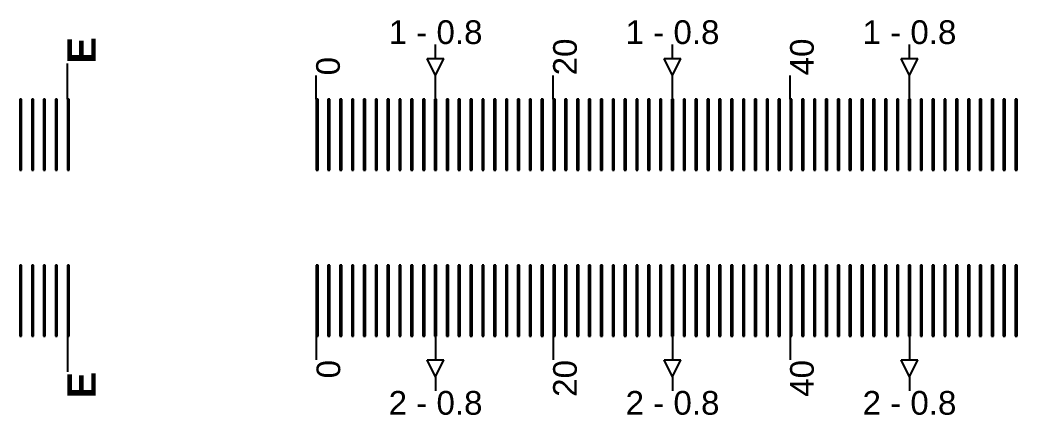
# Model space of a CAD drawing. Extents: x -119394 to 128420, y 74496 to 185496.
# Drawn here: x 6931.8 to 7352.6, y 157262.7 to 157429.2 of the extents above; entities that cross this region are included whole.
import ezdxf

# ---------------------------------------------------------------- set-up
doc = ezdxf.new("R2010")
doc.units = 13
doc.layers.add('CL - Label-1', color=120, linetype='Continuous')
doc.layers.add('CL - Label-2', color=132, linetype='Continuous')
doc.layers.add('CL - Sub-Micro', color=7, linetype='Continuous', true_color=0x47d1ff)
doc.styles.get("Standard").update_dxf_attribs({"font": 'arial.ttf'})

msp = doc.modelspace()

# ---------------------------------------------------------------- linework, layer by layer
for p, q in [((7107.19, 157412.94), (7107.19, 157418.94)), ((7207.19, 157412.94), (7207.19, 157418.94)), ((7307.19, 157412.94), (7307.19, 157418.94)), ((6951.79, 157395.86), (6951.79, 157410.86)), ((7056.79, 157395.86), (7056.79, 157405.86)), ((7107.19, 157395.86), (7107.19, 157405.86)), ((7156.79, 157395.86), (7156.79, 157405.86)), ((7207.19, 157395.86), (7207.19, 157405.86)), ((7256.79, 157395.86), (7256.79, 157405.86)), ((7307.19, 157395.86), (7307.19, 157405.86)), ((6951.79, 157295.86), (6951.79, 157280.86)), ((7056.79, 157295.86), (7056.79, 157285.86)), ((7107.19, 157295.86), (7107.19, 157285.86)), ((7156.79, 157295.86), (7156.79, 157285.86)), ((7207.19, 157295.86), (7207.19, 157285.86)), ((7256.79, 157295.86), (7256.79, 157285.86)), ((7307.19, 157295.86), (7307.19, 157285.86)), ((7107.19, 157278.79), (7107.19, 157272.79)), ((7207.19, 157278.79), (7207.19, 157272.79)), ((7307.19, 157278.79), (7307.19, 157272.79))]:
    msp.add_line(p, q)
at = {"layer": 'CL - Label-2'}
for p, q in [((7107.19, 157405.86), (7103.65, 157412.96)), ((7103.65, 157412.96), (7110.72, 157412.96)), ((7107.19, 157405.86), (7110.72, 157412.96)), ((7207.19, 157405.86), (7203.65, 157412.96)), ((7203.65, 157412.96), (7210.72, 157412.96)), ((7207.19, 157405.86), (7210.72, 157412.96)), ((7307.19, 157405.86), (7303.65, 157412.96)), ((7303.65, 157412.96), (7310.72, 157412.96)), ((7307.19, 157405.86), (7310.72, 157412.96)), ((7107.19, 157278.79), (7103.65, 157285.89)), ((7103.65, 157285.89), (7110.72, 157285.89)), ((7107.19, 157278.79), (7110.72, 157285.89)), ((7207.19, 157278.79), (7203.65, 157285.89)), ((7203.65, 157285.89), (7210.72, 157285.89)), ((7207.19, 157278.79), (7210.72, 157285.89)), ((7307.19, 157278.79), (7303.65, 157285.89)), ((7303.65, 157285.89), (7310.72, 157285.89)), ((7307.19, 157278.79), (7310.72, 157285.89))]:
    msp.add_line(p, q, dxfattribs=at)
at = {"layer": 'CL - Sub-Micro'}
for p, q in [((6931.79, 157395.86), (6931.79, 157365.86)), ((6932.49, 157395.86), (6931.79, 157395.86)), ((6932.49, 157365.86), (6932.49, 157395.86)), ((6936.79, 157395.86), (6936.79, 157365.86)), ((6937.49, 157395.86), (6936.79, 157395.86)), ((6937.49, 157365.86), (6937.49, 157395.86)), ((6941.79, 157395.86), (6941.79, 157365.86)), ((6942.49, 157395.86), (6941.79, 157395.86)), ((6942.49, 157365.86), (6942.49, 157395.86)), ((6946.79, 157395.86), (6946.79, 157365.86)), ((6947.49, 157395.86), (6946.79, 157395.86)), ((6947.49, 157365.86), (6947.49, 157395.86)), ((6951.79, 157395.86), (6951.79, 157365.86)), ((6952.49, 157395.86), (6951.79, 157395.86)), ((6952.49, 157365.86), (6952.49, 157395.86)), ((7056.79, 157395.86), (7056.79, 157365.86)), ((7057.59, 157395.86), (7056.79, 157395.86)), ((7057.59, 157365.86), (7057.59, 157395.86)), ((7061.79, 157395.86), (7061.79, 157365.86)), ((7062.59, 157395.86), (7061.79, 157395.86)), ((7062.59, 157365.86), (7062.59, 157395.86)), ((7066.79, 157395.86), (7066.79, 157365.86)), ((7067.59, 157395.86), (7066.79, 157395.86)), ((7067.59, 157365.86), (7067.59, 157395.86)), ((7071.79, 157395.86), (7071.79, 157365.86)), ((7072.59, 157395.86), (7071.79, 157395.86)), ((7072.59, 157365.86), (7072.59, 157395.86)), ((7076.79, 157395.86), (7076.79, 157365.86)), ((7077.59, 157395.86), (7076.79, 157395.86)), ((7077.59, 157365.86), (7077.59, 157395.86)), ((7081.79, 157395.86), (7081.79, 157365.86)), ((7082.59, 157395.86), (7081.79, 157395.86)), ((7082.59, 157365.86), (7082.59, 157395.86)), ((7086.79, 157395.86), (7086.79, 157365.86)), ((7087.59, 157395.86), (7086.79, 157395.86)), ((7087.59, 157365.86), (7087.59, 157395.86)), ((7091.79, 157395.86), (7091.79, 157365.86)), ((7092.59, 157395.86), (7091.79, 157395.86)), ((7092.59, 157365.86), (7092.59, 157395.86)), ((7096.79, 157395.86), (7096.79, 157365.86)), ((7097.59, 157395.86), (7096.79, 157395.86)), ((7097.59, 157365.86), (7097.59, 157395.86)), ((7101.79, 157395.86), (7101.79, 157365.86)), ((7102.59, 157395.86), (7101.79, 157395.86)), ((7102.59, 157365.86), (7102.59, 157395.86)), ((7106.79, 157395.86), (7106.79, 157365.86)), ((7107.59, 157395.86), (7106.79, 157395.86)), ((7107.59, 157365.86), (7107.59, 157395.86)), ((7111.79, 157395.86), (7111.79, 157365.86)), ((7112.59, 157395.86), (7111.79, 157395.86)), ((7112.59, 157365.86), (7112.59, 157395.86)), ((7116.79, 157395.86), (7116.79, 157365.86)), ((7117.59, 157395.86), (7116.79, 157395.86)), ((7117.59, 157365.86), (7117.59, 157395.86)), ((7121.79, 157395.86), (7121.79, 157365.86)), ((7122.59, 157395.86), (7121.79, 157395.86)), ((7122.59, 157365.86), (7122.59, 157395.86)), ((7126.79, 157395.86), (7126.79, 157365.86)), ((7127.59, 157395.86), (7126.79, 157395.86)), ((7127.59, 157365.86), (7127.59, 157395.86)), ((7131.79, 157395.86), (7131.79, 157365.86)), ((7132.59, 157395.86), (7131.79, 157395.86)), ((7132.59, 157365.86), (7132.59, 157395.86)), ((7136.79, 157395.86), (7136.79, 157365.86)), ((7137.59, 157395.86), (7136.79, 157395.86)), ((7137.59, 157365.86), (7137.59, 157395.86)), ((7141.79, 157395.86), (7141.79, 157365.86)), ((7142.59, 157395.86), (7141.79, 157395.86)), ((7142.59, 157365.86), (7142.59, 157395.86)), ((7146.79, 157395.86), (7146.79, 157365.86)), ((7147.59, 157395.86), (7146.79, 157395.86)), ((7147.59, 157365.86), (7147.59, 157395.86)), ((7151.79, 157395.86), (7151.79, 157365.86)), ((7152.59, 157395.86), (7151.79, 157395.86)), ((7152.59, 157365.86), (7152.59, 157395.86)), ((7156.79, 157395.86), (7156.79, 157365.86)), ((7157.59, 157395.86), (7156.79, 157395.86)), ((7157.59, 157365.86), (7157.59, 157395.86)), ((7161.79, 157395.86), (7161.79, 157365.86)), ((7162.59, 157395.86), (7161.79, 157395.86)), ((7162.59, 157365.86), (7162.59, 157395.86)), ((7166.79, 157395.86), (7166.79, 157365.86)), ((7167.59, 157395.86), (7166.79, 157395.86)), ((7167.59, 157365.86), (7167.59, 157395.86)), ((7171.79, 157395.86), (7171.79, 157365.86)), ((7172.59, 157395.86), (7171.79, 157395.86)), ((7172.59, 157365.86), (7172.59, 157395.86)), ((7176.79, 157395.86), (7176.79, 157365.86)), ((7177.59, 157395.86), (7176.79, 157395.86)), ((7177.59, 157365.86), (7177.59, 157395.86)), ((7181.79, 157395.86), (7181.79, 157365.86)), ((7182.59, 157395.86), (7181.79, 157395.86)), ((7182.59, 157365.86), (7182.59, 157395.86)), ((7186.79, 157395.86), (7186.79, 157365.86)), ((7187.59, 157395.86), (7186.79, 157395.86)), ((7187.59, 157365.86), (7187.59, 157395.86)), ((7191.79, 157395.86), (7191.79, 157365.86)), ((7192.59, 157395.86), (7191.79, 157395.86)), ((7192.59, 157365.86), (7192.59, 157395.86)), ((7196.79, 157395.86), (7196.79, 157365.86)), ((7197.59, 157395.86), (7196.79, 157395.86)), ((7197.59, 157365.86), (7197.59, 157395.86)), ((7201.79, 157395.86), (7201.79, 157365.86)), ((7202.59, 157395.86), (7201.79, 157395.86)), ((7202.59, 157365.86), (7202.59, 157395.86)), ((7206.79, 157395.86), (7206.79, 157365.86)), ((7207.59, 157395.86), (7206.79, 157395.86)), ((7207.59, 157365.86), (7207.59, 157395.86)), ((7211.79, 157395.86), (7211.79, 157365.86)), ((7212.59, 157395.86), (7211.79, 157395.86)), ((7212.59, 157365.86), (7212.59, 157395.86)), ((7216.79, 157395.86), (7216.79, 157365.86)), ((7217.59, 157395.86), (7216.79, 157395.86)), ((7217.59, 157365.86), (7217.59, 157395.86)), ((7221.79, 157395.86), (7221.79, 157365.86)), ((7222.59, 157395.86), (7221.79, 157395.86)), ((7222.59, 157365.86), (7222.59, 157395.86)), ((7226.79, 157395.86), (7226.79, 157365.86)), ((7227.59, 157395.86), (7226.79, 157395.86)), ((7227.59, 157365.86), (7227.59, 157395.86)), ((7231.79, 157395.86), (7231.79, 157365.86)), ((7232.59, 157395.86), (7231.79, 157395.86)), ((7232.59, 157365.86), (7232.59, 157395.86)), ((7236.79, 157395.86), (7236.79, 157365.86)), ((7237.59, 157395.86), (7236.79, 157395.86)), ((7237.59, 157365.86), (7237.59, 157395.86)), ((7241.79, 157395.86), (7241.79, 157365.86)), ((7242.59, 157395.86), (7241.79, 157395.86)), ((7242.59, 157365.86), (7242.59, 157395.86)), ((7246.79, 157395.86), (7246.79, 157365.86)), ((7247.59, 157395.86), (7246.79, 157395.86)), ((7247.59, 157365.86), (7247.59, 157395.86)), ((7251.79, 157395.86), (7251.79, 157365.86)), ((7252.59, 157395.86), (7251.79, 157395.86)), ((7252.59, 157365.86), (7252.59, 157395.86)), ((7256.79, 157395.86), (7256.79, 157365.86)), ((7257.59, 157395.86), (7256.79, 157395.86)), ((7257.59, 157365.86), (7257.59, 157395.86)), ((7261.79, 157395.86), (7261.79, 157365.86)), ((7262.59, 157395.86), (7261.79, 157395.86)), ((7262.59, 157365.86), (7262.59, 157395.86)), ((7266.79, 157395.86), (7266.79, 157365.86)), ((7267.59, 157395.86), (7266.79, 157395.86)), ((7267.59, 157365.86), (7267.59, 157395.86)), ((7271.79, 157395.86), (7271.79, 157365.86)), ((7272.59, 157395.86), (7271.79, 157395.86)), ((7272.59, 157365.86), (7272.59, 157395.86)), ((7276.79, 157395.86), (7276.79, 157365.86)), ((7277.59, 157395.86), (7276.79, 157395.86)), ((7277.59, 157365.86), (7277.59, 157395.86)), ((7281.79, 157395.86), (7281.79, 157365.86)), ((7282.59, 157395.86), (7281.79, 157395.86)), ((7282.59, 157365.86), (7282.59, 157395.86)), ((7286.79, 157395.86), (7286.79, 157365.86)), ((7287.59, 157395.86), (7286.79, 157395.86)), ((7287.59, 157365.86), (7287.59, 157395.86)), ((7291.79, 157395.86), (7291.79, 157365.86)), ((7292.59, 157395.86), (7291.79, 157395.86)), ((7292.59, 157365.86), (7292.59, 157395.86)), ((7296.79, 157395.86), (7296.79, 157365.86)), ((7297.59, 157395.86), (7296.79, 157395.86)), ((7297.59, 157365.86), (7297.59, 157395.86)), ((7301.79, 157395.86), (7301.79, 157365.86)), ((7302.59, 157395.86), (7301.79, 157395.86)), ((7302.59, 157365.86), (7302.59, 157395.86)), ((7306.79, 157395.86), (7306.79, 157365.86)), ((7307.59, 157395.86), (7306.79, 157395.86)), ((7307.59, 157365.86), (7307.59, 157395.86)), ((7311.79, 157395.86), (7311.79, 157365.86)), ((7312.59, 157395.86), (7311.79, 157395.86)), ((7312.59, 157365.86), (7312.59, 157395.86)), ((7316.79, 157395.86), (7316.79, 157365.86)), ((7317.59, 157395.86), (7316.79, 157395.86)), ((7317.59, 157365.86), (7317.59, 157395.86)), ((7321.79, 157395.86), (7321.79, 157365.86)), ((7322.59, 157395.86), (7321.79, 157395.86)), ((7322.59, 157365.86), (7322.59, 157395.86)), ((7326.79, 157395.86), (7326.79, 157365.86)), ((7327.59, 157395.86), (7326.79, 157395.86)), ((7327.59, 157365.86), (7327.59, 157395.86)), ((7331.79, 157395.86), (7331.79, 157365.86)), ((7332.59, 157395.86), (7331.79, 157395.86)), ((7332.59, 157365.86), (7332.59, 157395.86)), ((7336.79, 157395.86), (7336.79, 157365.86)), ((7337.59, 157395.86), (7336.79, 157395.86)), ((7337.59, 157365.86), (7337.59, 157395.86)), ((7341.79, 157395.86), (7341.79, 157365.86)), ((7342.59, 157395.86), (7341.79, 157395.86)), ((7342.59, 157365.86), (7342.59, 157395.86)), ((7346.79, 157395.86), (7346.79, 157365.86)), ((7347.59, 157395.86), (7346.79, 157395.86)), ((7347.59, 157365.86), (7347.59, 157395.86)), ((7351.79, 157395.86), (7351.79, 157365.86)), ((7352.59, 157395.86), (7351.79, 157395.86)), ((7352.59, 157365.86), (7352.59, 157395.86)), ((6931.79, 157365.86), (6932.49, 157365.86)), ((6936.79, 157365.86), (6937.49, 157365.86)), ((6941.79, 157365.86), (6942.49, 157365.86)), ((6946.79, 157365.86), (6947.49, 157365.86)), ((6951.79, 157365.86), (6952.49, 157365.86)), ((7056.79, 157365.86), (7057.59, 157365.86)), ((7061.79, 157365.86), (7062.59, 157365.86)), ((7066.79, 157365.86), (7067.59, 157365.86)), ((7071.79, 157365.86), (7072.59, 157365.86)), ((7076.79, 157365.86), (7077.59, 157365.86)), ((7081.79, 157365.86), (7082.59, 157365.86)), ((7086.79, 157365.86), (7087.59, 157365.86)), ((7091.79, 157365.86), (7092.59, 157365.86)), ((7096.79, 157365.86), (7097.59, 157365.86)), ((7101.79, 157365.86), (7102.59, 157365.86)), ((7106.79, 157365.86), (7107.59, 157365.86)), ((7111.79, 157365.86), (7112.59, 157365.86)), ((7116.79, 157365.86), (7117.59, 157365.86)), ((7121.79, 157365.86), (7122.59, 157365.86)), ((7126.79, 157365.86), (7127.59, 157365.86)), ((7131.79, 157365.86), (7132.59, 157365.86)), ((7136.79, 157365.86), (7137.59, 157365.86)), ((7141.79, 157365.86), (7142.59, 157365.86)), ((7146.79, 157365.86), (7147.59, 157365.86)), ((7151.79, 157365.86), (7152.59, 157365.86)), ((7156.79, 157365.86), (7157.59, 157365.86)), ((7161.79, 157365.86), (7162.59, 157365.86)), ((7166.79, 157365.86), (7167.59, 157365.86)), ((7171.79, 157365.86), (7172.59, 157365.86)), ((7176.79, 157365.86), (7177.59, 157365.86)), ((7181.79, 157365.86), (7182.59, 157365.86)), ((7186.79, 157365.86), (7187.59, 157365.86)), ((7191.79, 157365.86), (7192.59, 157365.86)), ((7196.79, 157365.86), (7197.59, 157365.86)), ((7201.79, 157365.86), (7202.59, 157365.86)), ((7206.79, 157365.86), (7207.59, 157365.86)), ((7211.79, 157365.86), (7212.59, 157365.86)), ((7216.79, 157365.86), (7217.59, 157365.86)), ((7221.79, 157365.86), (7222.59, 157365.86)), ((7226.79, 157365.86), (7227.59, 157365.86)), ((7231.79, 157365.86), (7232.59, 157365.86)), ((7236.79, 157365.86), (7237.59, 157365.86)), ((7241.79, 157365.86), (7242.59, 157365.86)), ((7246.79, 157365.86), (7247.59, 157365.86)), ((7251.79, 157365.86), (7252.59, 157365.86)), ((7256.79, 157365.86), (7257.59, 157365.86)), ((7261.79, 157365.86), (7262.59, 157365.86)), ((7266.79, 157365.86), (7267.59, 157365.86)), ((7271.79, 157365.86), (7272.59, 157365.86)), ((7276.79, 157365.86), (7277.59, 157365.86)), ((7281.79, 157365.86), (7282.59, 157365.86)), ((7286.79, 157365.86), (7287.59, 157365.86)), ((7291.79, 157365.86), (7292.59, 157365.86)), ((7296.79, 157365.86), (7297.59, 157365.86)), ((7301.79, 157365.86), (7302.59, 157365.86)), ((7306.79, 157365.86), (7307.59, 157365.86)), ((7311.79, 157365.86), (7312.59, 157365.86)), ((7316.79, 157365.86), (7317.59, 157365.86)), ((7321.79, 157365.86), (7322.59, 157365.86)), ((7326.79, 157365.86), (7327.59, 157365.86)), ((7331.79, 157365.86), (7332.59, 157365.86)), ((7336.79, 157365.86), (7337.59, 157365.86)), ((7341.79, 157365.86), (7342.59, 157365.86)), ((7346.79, 157365.86), (7347.59, 157365.86)), ((7351.79, 157365.86), (7352.59, 157365.86)), ((6931.79, 157325.86), (6931.79, 157295.86)), ((6932.49, 157325.86), (6931.79, 157325.86)), ((6932.49, 157295.86), (6932.49, 157325.86)), ((6936.79, 157325.86), (6936.79, 157295.86)), ((6937.49, 157325.86), (6936.79, 157325.86)), ((6937.49, 157295.86), (6937.49, 157325.86)), ((6941.79, 157325.86), (6941.79, 157295.86)), ((6942.49, 157325.86), (6941.79, 157325.86)), ((6942.49, 157295.86), (6942.49, 157325.86)), ((6946.79, 157325.86), (6946.79, 157295.86)), ((6947.49, 157325.86), (6946.79, 157325.86)), ((6947.49, 157295.86), (6947.49, 157325.86)), ((6951.79, 157325.86), (6951.79, 157295.86)), ((6952.49, 157325.86), (6951.79, 157325.86)), ((6952.49, 157295.86), (6952.49, 157325.86)), ((7056.79, 157325.86), (7056.79, 157295.86)), ((7057.59, 157325.86), (7056.79, 157325.86)), ((7057.59, 157295.86), (7057.59, 157325.86)), ((7061.79, 157325.86), (7061.79, 157295.86)), ((7062.59, 157325.86), (7061.79, 157325.86)), ((7062.59, 157295.86), (7062.59, 157325.86)), ((7066.79, 157325.86), (7066.79, 157295.86)), ((7067.59, 157325.86), (7066.79, 157325.86)), ((7067.59, 157295.86), (7067.59, 157325.86)), ((7071.79, 157325.86), (7071.79, 157295.86)), ((7072.59, 157325.86), (7071.79, 157325.86)), ((7072.59, 157295.86), (7072.59, 157325.86)), ((7076.79, 157325.86), (7076.79, 157295.86)), ((7077.59, 157325.86), (7076.79, 157325.86)), ((7077.59, 157295.86), (7077.59, 157325.86)), ((7081.79, 157325.86), (7081.79, 157295.86)), ((7082.59, 157325.86), (7081.79, 157325.86)), ((7082.59, 157295.86), (7082.59, 157325.86)), ((7086.79, 157325.86), (7086.79, 157295.86)), ((7087.59, 157325.86), (7086.79, 157325.86)), ((7087.59, 157295.86), (7087.59, 157325.86)), ((7091.79, 157325.86), (7091.79, 157295.86)), ((7092.59, 157325.86), (7091.79, 157325.86)), ((7092.59, 157295.86), (7092.59, 157325.86)), ((7096.79, 157325.86), (7096.79, 157295.86)), ((7097.59, 157325.86), (7096.79, 157325.86)), ((7097.59, 157295.86), (7097.59, 157325.86)), ((7101.79, 157325.86), (7101.79, 157295.86)), ((7102.59, 157325.86), (7101.79, 157325.86)), ((7102.59, 157295.86), (7102.59, 157325.86)), ((7106.79, 157325.86), (7106.79, 157295.86)), ((7107.59, 157325.86), (7106.79, 157325.86)), ((7107.59, 157295.86), (7107.59, 157325.86)), ((7111.79, 157325.86), (7111.79, 157295.86)), ((7112.59, 157325.86), (7111.79, 157325.86)), ((7112.59, 157295.86), (7112.59, 157325.86)), ((7116.79, 157325.86), (7116.79, 157295.86)), ((7117.59, 157325.86), (7116.79, 157325.86)), ((7117.59, 157295.86), (7117.59, 157325.86)), ((7121.79, 157325.86), (7121.79, 157295.86)), ((7122.59, 157325.86), (7121.79, 157325.86)), ((7122.59, 157295.86), (7122.59, 157325.86)), ((7126.79, 157325.86), (7126.79, 157295.86)), ((7127.59, 157325.86), (7126.79, 157325.86)), ((7127.59, 157295.86), (7127.59, 157325.86)), ((7131.79, 157325.86), (7131.79, 157295.86)), ((7132.59, 157325.86), (7131.79, 157325.86)), ((7132.59, 157295.86), (7132.59, 157325.86)), ((7136.79, 157325.86), (7136.79, 157295.86)), ((7137.59, 157325.86), (7136.79, 157325.86)), ((7137.59, 157295.86), (7137.59, 157325.86)), ((7141.79, 157325.86), (7141.79, 157295.86)), ((7142.59, 157325.86), (7141.79, 157325.86)), ((7142.59, 157295.86), (7142.59, 157325.86)), ((7146.79, 157325.86), (7146.79, 157295.86)), ((7147.59, 157325.86), (7146.79, 157325.86)), ((7147.59, 157295.86), (7147.59, 157325.86)), ((7151.79, 157325.86), (7151.79, 157295.86)), ((7152.59, 157325.86), (7151.79, 157325.86)), ((7152.59, 157295.86), (7152.59, 157325.86)), ((7156.79, 157325.86), (7156.79, 157295.86)), ((7157.59, 157325.86), (7156.79, 157325.86)), ((7157.59, 157295.86), (7157.59, 157325.86)), ((7161.79, 157325.86), (7161.79, 157295.86)), ((7162.59, 157325.86), (7161.79, 157325.86)), ((7162.59, 157295.86), (7162.59, 157325.86)), ((7166.79, 157325.86), (7166.79, 157295.86)), ((7167.59, 157325.86), (7166.79, 157325.86)), ((7167.59, 157295.86), (7167.59, 157325.86)), ((7171.79, 157325.86), (7171.79, 157295.86)), ((7172.59, 157325.86), (7171.79, 157325.86)), ((7172.59, 157295.86), (7172.59, 157325.86)), ((7176.79, 157325.86), (7176.79, 157295.86)), ((7177.59, 157325.86), (7176.79, 157325.86)), ((7177.59, 157295.86), (7177.59, 157325.86)), ((7181.79, 157325.86), (7181.79, 157295.86)), ((7182.59, 157325.86), (7181.79, 157325.86)), ((7182.59, 157295.86), (7182.59, 157325.86)), ((7186.79, 157325.86), (7186.79, 157295.86)), ((7187.59, 157325.86), (7186.79, 157325.86)), ((7187.59, 157295.86), (7187.59, 157325.86)), ((7191.79, 157325.86), (7191.79, 157295.86)), ((7192.59, 157325.86), (7191.79, 157325.86)), ((7192.59, 157295.86), (7192.59, 157325.86)), ((7196.79, 157325.86), (7196.79, 157295.86)), ((7197.59, 157325.86), (7196.79, 157325.86)), ((7197.59, 157295.86), (7197.59, 157325.86)), ((7201.79, 157325.86), (7201.79, 157295.86)), ((7202.59, 157325.86), (7201.79, 157325.86)), ((7202.59, 157295.86), (7202.59, 157325.86)), ((7206.79, 157325.86), (7206.79, 157295.86)), ((7207.59, 157325.86), (7206.79, 157325.86)), ((7207.59, 157295.86), (7207.59, 157325.86)), ((7211.79, 157325.86), (7211.79, 157295.86)), ((7212.59, 157325.86), (7211.79, 157325.86)), ((7212.59, 157295.86), (7212.59, 157325.86)), ((7216.79, 157325.86), (7216.79, 157295.86)), ((7217.59, 157325.86), (7216.79, 157325.86)), ((7217.59, 157295.86), (7217.59, 157325.86)), ((7221.79, 157325.86), (7221.79, 157295.86)), ((7222.59, 157325.86), (7221.79, 157325.86)), ((7222.59, 157295.86), (7222.59, 157325.86)), ((7226.79, 157325.86), (7226.79, 157295.86)), ((7227.59, 157325.86), (7226.79, 157325.86)), ((7227.59, 157295.86), (7227.59, 157325.86)), ((7231.79, 157325.86), (7231.79, 157295.86)), ((7232.59, 157325.86), (7231.79, 157325.86)), ((7232.59, 157295.86), (7232.59, 157325.86)), ((7236.79, 157325.86), (7236.79, 157295.86)), ((7237.59, 157325.86), (7236.79, 157325.86)), ((7237.59, 157295.86), (7237.59, 157325.86)), ((7241.79, 157325.86), (7241.79, 157295.86)), ((7242.59, 157325.86), (7241.79, 157325.86)), ((7242.59, 157295.86), (7242.59, 157325.86)), ((7246.79, 157325.86), (7246.79, 157295.86)), ((7247.59, 157325.86), (7246.79, 157325.86)), ((7247.59, 157295.86), (7247.59, 157325.86)), ((7251.79, 157325.86), (7251.79, 157295.86)), ((7252.59, 157325.86), (7251.79, 157325.86)), ((7252.59, 157295.86), (7252.59, 157325.86)), ((7256.79, 157325.86), (7256.79, 157295.86)), ((7257.59, 157325.86), (7256.79, 157325.86)), ((7257.59, 157295.86), (7257.59, 157325.86)), ((7261.79, 157325.86), (7261.79, 157295.86)), ((7262.59, 157325.86), (7261.79, 157325.86)), ((7262.59, 157295.86), (7262.59, 157325.86)), ((7266.79, 157325.86), (7266.79, 157295.86)), ((7267.59, 157325.86), (7266.79, 157325.86)), ((7267.59, 157295.86), (7267.59, 157325.86)), ((7271.79, 157325.86), (7271.79, 157295.86)), ((7272.59, 157325.86), (7271.79, 157325.86)), ((7272.59, 157295.86), (7272.59, 157325.86)), ((7276.79, 157325.86), (7276.79, 157295.86)), ((7277.59, 157325.86), (7276.79, 157325.86)), ((7277.59, 157295.86), (7277.59, 157325.86)), ((7281.79, 157325.86), (7281.79, 157295.86)), ((7282.59, 157325.86), (7281.79, 157325.86)), ((7282.59, 157295.86), (7282.59, 157325.86)), ((7286.79, 157325.86), (7286.79, 157295.86)), ((7287.59, 157325.86), (7286.79, 157325.86)), ((7287.59, 157295.86), (7287.59, 157325.86)), ((7291.79, 157325.86), (7291.79, 157295.86)), ((7292.59, 157325.86), (7291.79, 157325.86)), ((7292.59, 157295.86), (7292.59, 157325.86)), ((7296.79, 157325.86), (7296.79, 157295.86)), ((7297.59, 157325.86), (7296.79, 157325.86)), ((7297.59, 157295.86), (7297.59, 157325.86)), ((7301.79, 157325.86), (7301.79, 157295.86)), ((7302.59, 157325.86), (7301.79, 157325.86)), ((7302.59, 157295.86), (7302.59, 157325.86)), ((7306.79, 157325.86), (7306.79, 157295.86)), ((7307.59, 157325.86), (7306.79, 157325.86)), ((7307.59, 157295.86), (7307.59, 157325.86)), ((7311.79, 157325.86), (7311.79, 157295.86)), ((7312.59, 157325.86), (7311.79, 157325.86)), ((7312.59, 157295.86), (7312.59, 157325.86)), ((7316.79, 157325.86), (7316.79, 157295.86)), ((7317.59, 157325.86), (7316.79, 157325.86)), ((7317.59, 157295.86), (7317.59, 157325.86)), ((7321.79, 157325.86), (7321.79, 157295.86)), ((7322.59, 157325.86), (7321.79, 157325.86)), ((7322.59, 157295.86), (7322.59, 157325.86)), ((7326.79, 157325.86), (7326.79, 157295.86)), ((7327.59, 157325.86), (7326.79, 157325.86)), ((7327.59, 157295.86), (7327.59, 157325.86)), ((7331.79, 157325.86), (7331.79, 157295.86)), ((7332.59, 157325.86), (7331.79, 157325.86)), ((7332.59, 157295.86), (7332.59, 157325.86)), ((7336.79, 157325.86), (7336.79, 157295.86)), ((7337.59, 157325.86), (7336.79, 157325.86)), ((7337.59, 157295.86), (7337.59, 157325.86)), ((7341.79, 157325.86), (7341.79, 157295.86)), ((7342.59, 157325.86), (7341.79, 157325.86)), ((7342.59, 157295.86), (7342.59, 157325.86)), ((7346.79, 157325.86), (7346.79, 157295.86)), ((7347.59, 157325.86), (7346.79, 157325.86)), ((7347.59, 157295.86), (7347.59, 157325.86)), ((7351.79, 157325.86), (7351.79, 157295.86)), ((7352.59, 157325.86), (7351.79, 157325.86)), ((7352.59, 157295.86), (7352.59, 157325.86)), ((6931.79, 157295.86), (6932.49, 157295.86)), ((6936.79, 157295.86), (6937.49, 157295.86)), ((6941.79, 157295.86), (6942.49, 157295.86)), ((6946.79, 157295.86), (6947.49, 157295.86)), ((6951.79, 157295.86), (6952.49, 157295.86)), ((7056.79, 157295.86), (7057.59, 157295.86)), ((7061.79, 157295.86), (7062.59, 157295.86)), ((7066.79, 157295.86), (7067.59, 157295.86)), ((7071.79, 157295.86), (7072.59, 157295.86)), ((7076.79, 157295.86), (7077.59, 157295.86)), ((7081.79, 157295.86), (7082.59, 157295.86)), ((7086.79, 157295.86), (7087.59, 157295.86)), ((7091.79, 157295.86), (7092.59, 157295.86)), ((7096.79, 157295.86), (7097.59, 157295.86)), ((7101.79, 157295.86), (7102.59, 157295.86)), ((7106.79, 157295.86), (7107.59, 157295.86)), ((7111.79, 157295.86), (7112.59, 157295.86)), ((7116.79, 157295.86), (7117.59, 157295.86)), ((7121.79, 157295.86), (7122.59, 157295.86)), ((7126.79, 157295.86), (7127.59, 157295.86)), ((7131.79, 157295.86), (7132.59, 157295.86)), ((7136.79, 157295.86), (7137.59, 157295.86)), ((7141.79, 157295.86), (7142.59, 157295.86)), ((7146.79, 157295.86), (7147.59, 157295.86)), ((7151.79, 157295.86), (7152.59, 157295.86)), ((7156.79, 157295.86), (7157.59, 157295.86)), ((7161.79, 157295.86), (7162.59, 157295.86)), ((7166.79, 157295.86), (7167.59, 157295.86)), ((7171.79, 157295.86), (7172.59, 157295.86)), ((7176.79, 157295.86), (7177.59, 157295.86)), ((7181.79, 157295.86), (7182.59, 157295.86)), ((7186.79, 157295.86), (7187.59, 157295.86)), ((7191.79, 157295.86), (7192.59, 157295.86)), ((7196.79, 157295.86), (7197.59, 157295.86)), ((7201.79, 157295.86), (7202.59, 157295.86)), ((7206.79, 157295.86), (7207.59, 157295.86)), ((7211.79, 157295.86), (7212.59, 157295.86)), ((7216.79, 157295.86), (7217.59, 157295.86)), ((7221.79, 157295.86), (7222.59, 157295.86)), ((7226.79, 157295.86), (7227.59, 157295.86)), ((7231.79, 157295.86), (7232.59, 157295.86)), ((7236.79, 157295.86), (7237.59, 157295.86)), ((7241.79, 157295.86), (7242.59, 157295.86)), ((7246.79, 157295.86), (7247.59, 157295.86)), ((7251.79, 157295.86), (7252.59, 157295.86)), ((7256.79, 157295.86), (7257.59, 157295.86)), ((7261.79, 157295.86), (7262.59, 157295.86)), ((7266.79, 157295.86), (7267.59, 157295.86)), ((7271.79, 157295.86), (7272.59, 157295.86)), ((7276.79, 157295.86), (7277.59, 157295.86)), ((7281.79, 157295.86), (7282.59, 157295.86)), ((7286.79, 157295.86), (7287.59, 157295.86)), ((7291.79, 157295.86), (7292.59, 157295.86)), ((7296.79, 157295.86), (7297.59, 157295.86)), ((7301.79, 157295.86), (7302.59, 157295.86)), ((7306.79, 157295.86), (7307.59, 157295.86)), ((7311.79, 157295.86), (7312.59, 157295.86)), ((7316.79, 157295.86), (7317.59, 157295.86)), ((7321.79, 157295.86), (7322.59, 157295.86)), ((7326.79, 157295.86), (7327.59, 157295.86)), ((7331.79, 157295.86), (7332.59, 157295.86)), ((7336.79, 157295.86), (7337.59, 157295.86)), ((7341.79, 157295.86), (7342.59, 157295.86)), ((7346.79, 157295.86), (7347.59, 157295.86)), ((7351.79, 157295.86), (7352.59, 157295.86))]:
    msp.add_line(p, q, dxfattribs=at)

# ---------------------------------------------------------------- texts
at = {"layer": 'CL - Label-1'}
for s, width, heights, insert, char_height, attachment_point, rotation in [('{\\fArial|b1|i0|c0|p34;E}', 33.3178, [8.18], (6951.79, 157410.86), 12, 1, 90), ('20', 21.565, [8.55], (7156.79, 157405.86), 10, 1, 90), ('40', 21.565, [8.55], (7256.79, 157405.86), 10, 1, 90), ('0', 21.565, [8.55], (7056.79, 157405.86), 10, 1, 90), ('0', 21.565, [8.55], (7056.79, 157285.86), 10, 7, 270), ('20', 21.565, [8.55], (7156.79, 157285.86), 10, 3, 90), ('40', 21.565, [8.55], (7256.79, 157285.86), 10, 3, 90), ('{\\fArial|b1|i0|c0|p34;E}', 33.3178, [8.18], (6951.79, 157280.86), 12, 3, 90)]:
    msp.add_mtext_dynamic_manual_height_columns(s, width=width, gutter_width=12.5, heights=heights, dxfattribs=dict(at, insert=insert, char_height=char_height, attachment_point=attachment_point, rotation=rotation))
at = {"layer": 'CL - Label-2', "char_height": 10}
for s, insert, attachment_point in [('1 - 0.8', (7107.19, 157418.94), 8), ('1 - 0.8', (7207.19, 157418.94), 8), ('1 - 0.8', (7307.19, 157418.94), 8), ('2 - 0.8', (7107.19, 157272.79), 2), ('2 - 0.8', (7207.19, 157272.79), 2), ('2 - 0.8', (7307.19, 157272.79), 2)]:
    msp.add_mtext_dynamic_manual_height_columns(s, width=52.3045, gutter_width=12.5, heights=[18.11], dxfattribs=dict(at, insert=insert, attachment_point=attachment_point))

doc.saveas('drawing.dxf')
